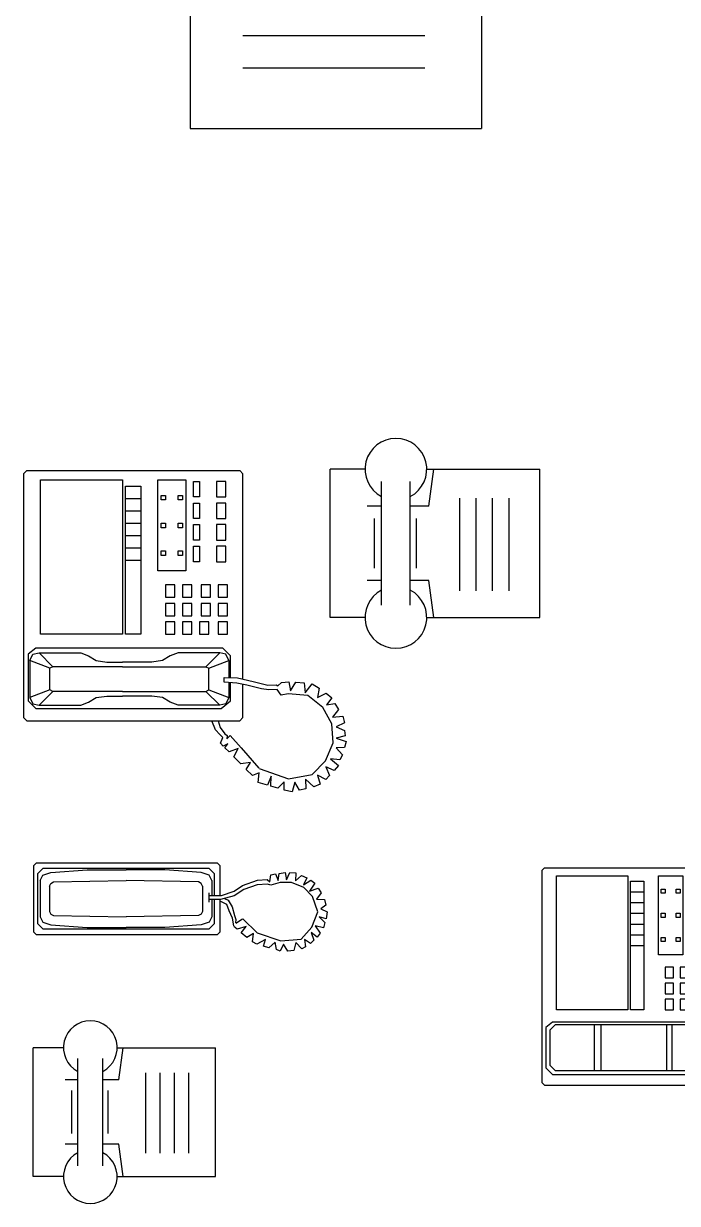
# Model space of a CAD drawing. Header units: millimetres. Extents: x 1474 to 2240, y 2278 to 2630.
# Drawn here: x 2231.165 to 2232.012, y 2603.801 to 2605.329 of the extents above; entities that cross this region are included whole.
import ezdxf

# ---------------------------------------------------------------- set-up
doc = ezdxf.new("R2010")
doc.units = ezdxf.units.MM
doc.layers.add('2D', color=7, linetype='Continuous')
doc.layers.add('THIET-BI', color=21, linetype='Continuous')

# ---------------------------------------------------------------- blocks, each defined once
blk = doc.blocks.new('11PPHO01')
at = {"color": 0, "linetype": 'Continuous'}
for p, q in [((1.416667, 6), (0, 6)), ((0, 0), (0, 6)), ((3.916667, 6), (8.5, 6)), ((8.5, 0), (8.5, 6)), ((2.083333, 0.5), (2.083333, 5.5)), ((3.25, 0.5), (3.25, 5.5)), ((5.25, 1.083333), (5.25, 4.833333)), ((5.916667, 1.083333), (5.916667, 4.833333)), ((6.583333, 1.083333), (6.583333, 4.833333)), ((7.25, 1.083333), (7.25, 4.833333)), ((1.416667, 0), (0, 0)), ((3.916667, 0), (8.5, 0))]:
    blk.add_line(p, q, dxfattribs=at)
at = {"color": 0, "linetype": 'ByBlock'}
for p, q in [((4, 4.5), (4.2, 6)), ((2.083333, 4.5), (1.5, 4.5)), ((4, 4.5), (3.25, 4.5)), ((1.8, 2), (1.8, 4)), ((3.5, 2), (3.5, 4)), ((2.083333, 1.5), (1.5, 1.5)), ((4, 1.5), (3.25, 1.5)), ((4.2, 0), (4, 1.5))]:
    blk.add_line(p, q, dxfattribs=at)
at = {"color": 0, "linetype": 'Continuous'}
for centre, start, end in [((2.666667, 6), 297.818139, 242.181861), ((2.666667, 0), 117.818139, 62.181861)]:
    blk.add_arc(centre, 1.25, start, end, dxfattribs=at)
blk = doc.blocks.new('11PPHO06')
at = {"color": 0, "linetype": 'ByBlock'}
for p, q in [((0, 10), (0.125, 10.125)), ((0.125, 10.125), (8.75, 10.125)), ((8.75, 10.125), (8.875, 10)), ((0, 10), (0, 0.125)), ((0.688, 9.75), (4, 9.75)), ((0.688, 3.5), (0.688, 9.75)), ((4, 9.75), (4, 3.5)), ((5.438, 9.75), (6.562, 9.75)), ((5.438, 6.062), (5.438, 9.75)), ((6.562, 9.75), (6.562, 6.062)), ((6.875, 9.688), (7.125, 9.688)), ((6.875, 9.062), (6.875, 9.688)), ((7.125, 9.688), (7.125, 9.062)), ((7.812, 9.688), (7.812, 9.062)), ((8.188, 9.688), (7.812, 9.688)), ((8.188, 9.062), (8.188, 9.688)), ((8.875, 1.691), (8.875, 10)), ((4.125, 9.5), (4.75, 9.5)), ((4.125, 3.5), (4.125, 9.5)), ((4.75, 9.5), (4.75, 3.5)), ((5.562, 9.125), (5.75, 9.125)), ((5.562, 8.938), (5.562, 9.125)), ((5.75, 9.125), (5.75, 8.938)), ((6.25, 8.938), (6.25, 9.125)), ((6.25, 9.125), (6.438, 9.125)), ((6.438, 9.125), (6.438, 8.938)), ((4.125, 9), (4.75, 9)), ((5.75, 8.938), (5.562, 8.938)), ((6.438, 8.938), (6.25, 8.938)), ((7.125, 9.062), (6.875, 9.062)), ((6.875, 8.812), (7.125, 8.812)), ((6.875, 8.188), (6.875, 8.812)), ((7.125, 8.812), (7.125, 8.188)), ((7.812, 9.062), (8.188, 9.062)), ((7.812, 8.812), (7.812, 8.188)), ((8.188, 8.812), (7.812, 8.812)), ((8.188, 8.188), (8.188, 8.812)), ((4.125, 8.5), (4.75, 8.5)), ((7.125, 8.188), (6.875, 8.188)), ((7.812, 8.188), (8.188, 8.188)), ((4.125, 8), (4.75, 8)), ((5.562, 7.812), (5.562, 8)), ((5.562, 8), (5.75, 8)), ((5.75, 7.812), (5.562, 7.812)), ((5.75, 8), (5.75, 7.812)), ((6.25, 7.812), (6.25, 8)), ((6.25, 8), (6.438, 8)), ((6.438, 7.812), (6.25, 7.812)), ((6.438, 8), (6.438, 7.812)), ((6.875, 7.938), (7.125, 7.938)), ((6.875, 7.312), (6.875, 7.938)), ((7.125, 7.938), (7.125, 7.312)), ((7.812, 7.938), (7.812, 7.312)), ((8.188, 7.938), (7.812, 7.938)), ((8.188, 7.312), (8.188, 7.938)), ((4.125, 7.5), (4.75, 7.5)), ((7.125, 7.312), (6.875, 7.312)), ((7.812, 7.312), (8.188, 7.312)), ((4.125, 7), (4.75, 7)), ((5.562, 6.688), (5.562, 6.875)), ((5.562, 6.875), (5.75, 6.875)), ((5.75, 6.688), (5.562, 6.688)), ((5.75, 6.875), (5.75, 6.688)), ((6.25, 6.688), (6.25, 6.875)), ((6.25, 6.875), (6.438, 6.875)), ((6.438, 6.688), (6.25, 6.688)), ((6.438, 6.875), (6.438, 6.688)), ((6.875, 6.438), (6.875, 7.062)), ((6.875, 7.062), (7.125, 7.062)), ((7.125, 7.062), (7.125, 6.438)), ((8.188, 7.062), (7.812, 7.062)), ((7.812, 7.062), (7.812, 6.438)), ((8.188, 6.438), (8.188, 7.062)), ((4.125, 6.5), (4.75, 6.5)), ((7.125, 6.438), (6.875, 6.438)), ((7.812, 6.438), (8.188, 6.438)), ((6.562, 6.062), (5.438, 6.062)), ((6.125, 5.5), (5.75, 5.5)), ((5.75, 5.5), (5.75, 5)), ((6.125, 5), (6.125, 5.5)), ((6.812, 5.5), (6.438, 5.5)), ((6.438, 5.5), (6.438, 5)), ((6.812, 5), (6.812, 5.5)), ((7.188, 5.5), (7.188, 5)), ((7.562, 5.5), (7.188, 5.5)), ((7.562, 5), (7.562, 5.5)), ((8.25, 5.5), (7.875, 5.5)), ((7.875, 5.5), (7.875, 5)), ((8.25, 5), (8.25, 5.5)), ((5.75, 5), (6.125, 5)), ((6.438, 5), (6.812, 5)), ((7.188, 5), (7.562, 5)), ((7.875, 5), (8.25, 5)), ((5.75, 4.75), (5.75, 4.25)), ((6.125, 4.75), (5.75, 4.75)), ((6.125, 4.25), (6.125, 4.75)), ((6.812, 4.75), (6.438, 4.75)), ((6.438, 4.75), (6.438, 4.25)), ((6.812, 4.25), (6.812, 4.75)), ((7.188, 4.75), (7.188, 4.25)), ((7.562, 4.75), (7.188, 4.75)), ((7.562, 4.25), (7.562, 4.75)), ((8.25, 4.75), (7.875, 4.75)), ((7.875, 4.75), (7.875, 4.25)), ((8.25, 4.25), (8.25, 4.75)), ((5.75, 4.25), (6.125, 4.25)), ((6.125, 4), (5.75, 4)), ((5.75, 4), (5.75, 3.5)), ((6.125, 3.5), (6.125, 4)), ((6.438, 4.25), (6.812, 4.25)), ((6.812, 4), (6.438, 4)), ((6.438, 4), (6.438, 3.5)), ((6.812, 3.5), (6.812, 4)), ((7.125, 4), (7.125, 3.5)), ((7.5, 4), (7.125, 4)), ((7.188, 4.25), (7.562, 4.25)), ((7.5, 3.5), (7.5, 4)), ((7.875, 4.25), (8.25, 4.25)), ((7.875, 4), (7.875, 3.5)), ((8.25, 4), (7.875, 4)), ((8.25, 3.5), (8.25, 4)), ((4, 3.5), (0.688, 3.5)), ((4.75, 3.5), (4.125, 3.5)), ((5.75, 3.5), (6.125, 3.5)), ((6.438, 3.5), (6.812, 3.5)), ((7.125, 3.5), (7.5, 3.5)), ((7.875, 3.5), (8.25, 3.5)), ((0.5, 2.938), (0.188, 2.688)), ((8.062, 2.938), (0.5, 2.938)), ((8.375, 2.625), (8.062, 2.938)), ((0.188, 2.688), (0.188, 0.812)), ((0.25, 2.438), (0.375, 2.688)), ((0.25, 2.438), (0.25, 0.938)), ((1.062, 2.125), (0.25, 2.438)), ((0.375, 2.688), (0.625, 2.75)), ((0.625, 2.75), (2.312, 2.75)), ((0.625, 2.75), (1.188, 2.188)), ((2.312, 2.75), (2.625, 2.625)), ((2.625, 2.625), (2.938, 2.438)), ((2.938, 2.438), (3.375, 2.375)), ((5.625, 2.438), (5.188, 2.375)), ((5.938, 2.625), (5.625, 2.438)), ((6.25, 2.75), (5.938, 2.625)), ((7.938, 2.75), (6.25, 2.75)), ((7.938, 2.75), (7.375, 2.188)), ((7.5, 2.125), (8.312, 2.438)), ((8.188, 2.688), (7.938, 2.75)), ((8.312, 2.438), (8.188, 2.688)), ((8.312, 2.438), (8.312, 1.747)), ((8.375, 1.746), (8.375, 2.625)), ((1.188, 2.188), (1.062, 2.125)), ((1.062, 1.25), (1.062, 2.125)), ((4, 2.188), (1.188, 2.188)), ((3.375, 2.375), (4, 2.375)), ((5.188, 2.375), (4, 2.375)), ((4, 2.188), (7.375, 2.188)), ((7.375, 2.188), (7.5, 2.125)), ((7.5, 1.25), (7.5, 2.125)), ((8.125, 1.75), (8.664, 1.741)), ((8.125, 1.562), (8.125, 1.75)), ((8.626, 1.526), (8.125, 1.562)), ((8.312, 1.549), (8.312, 0.938)), ((8.375, 0.812), (8.375, 1.544)), ((9.031, 1.438), (8.626, 1.526)), ((8.664, 1.741), (9.297, 1.589)), ((8.875, 0.125), (8.875, 1.472)), ((9.626, 1.286), (9.031, 1.438)), ((9.297, 1.589), (9.892, 1.438)), ((9.892, 1.438), (10.221, 1.45)), ((10.221, 1.45), (10.297, 1.412)), ((10.297, 1.412), (10.436, 1.552)), ((10.436, 1.552), (10.74, 1.577)), ((10.74, 1.577), (10.803, 1.21)), ((10.803, 1.21), (11.018, 1.564)), ((11.018, 1.564), (11.36, 1.539)), ((11.36, 1.539), (11.398, 1.134)), ((11.398, 1.134), (11.676, 1.488)), ((11.676, 1.488), (11.967, 1.324)), ((1.062, 1.25), (0.25, 0.938)), ((0.625, 0.625), (1.188, 1.188)), ((1.188, 1.188), (1.062, 1.25)), ((4, 1.188), (1.188, 1.188)), ((2.938, 0.938), (3.375, 1)), ((3.375, 1), (4, 1)), ((4, 1.188), (7.375, 1.188)), ((5.188, 1), (4, 1)), ((5.625, 0.938), (5.188, 1)), ((7.375, 1.188), (7.5, 1.25)), ((7.938, 0.625), (7.375, 1.188)), ((7.5, 1.25), (8.312, 0.938)), ((9.93, 1.248), (9.626, 1.286)), ((10.259, 1.261), (9.93, 1.248)), ((10.423, 1.033), (10.259, 1.261)), ((10.714, 1.084), (10.423, 1.033)), ((11.512, 1.02), (10.714, 1.084)), ((12.119, 0.54), (11.512, 1.02)), ((11.967, 1.324), (11.891, 0.944)), ((11.891, 0.944), (12.246, 1.121)), ((12.246, 1.121), (12.474, 0.932)), ((0.188, 0.812), (0.5, 0.5)), ((0.25, 0.938), (0.375, 0.688)), ((0.375, 0.688), (0.625, 0.625)), ((0.5, 0.5), (8, 0.5)), ((0.625, 0.625), (2.312, 0.625)), ((2.312, 0.625), (2.625, 0.75)), ((2.625, 0.75), (2.938, 0.938)), ((5.938, 0.75), (5.625, 0.938)), ((6.25, 0.625), (5.938, 0.75)), ((7.938, 0.625), (6.25, 0.625)), ((8.188, 0.688), (7.938, 0.625)), ((8, 0.5), (8.375, 0.812)), ((8.312, 0.938), (8.188, 0.688)), ((12.474, -0.131), (12.119, 0.54)), ((12.474, 0.932), (12.258, 0.641)), ((12.258, 0.641), (12.6, 0.691)), ((12.6, 0.691), (12.752, 0.451)), ((0, 0.125), (0.125, 0)), ((0.125, 0), (8.75, 0)), ((7.764, -0.375), (7.625, 0)), ((7.875, 0), (7.952, -0.276)), ((8.75, 0), (8.875, 0.125)), ((12.752, 0.451), (12.499, 0.148)), ((12.499, 0.148), (12.916, 0.186)), ((12.916, 0.186), (12.992, -0.08)), ((7.941, -0.551), (7.764, -0.375)), ((7.952, -0.276), (8.15, -0.529)), ((12.537, -0.89), (12.474, -0.131)), ((12.992, -0.08), (12.651, -0.245)), ((12.651, -0.245), (12.992, -0.396)), ((12.992, -0.396), (13.018, -0.611)), ((8.062, -0.683), (7.941, -0.551)), ((7.974, -0.915), (8.062, -0.683)), ((8.084, -1.025), (7.974, -0.915)), ((8.271, -0.937), (8.084, -1.025)), ((8.15, -0.529), (8.238, -0.595)), ((8.15, -1.091), (8.271, -0.937)), ((8.238, -0.595), (8.227, -0.727)), ((8.227, -0.727), (8.359, -0.595)), ((8.359, -0.595), (8.811, -1.102)), ((12.22, -1.623), (12.537, -0.89)), ((13.018, -0.611), (12.651, -0.7)), ((12.651, -0.7), (13.056, -0.839)), ((13.056, -0.839), (12.992, -1.079)), ((8.326, -1.256), (8.15, -1.091)), ((8.69, -1.124), (8.326, -1.256)), ((8.514, -1.465), (8.69, -1.124)), ((8.811, -1.102), (9.516, -1.927)), ((12.992, -1.079), (12.651, -1.092)), ((12.651, -1.092), (12.904, -1.383)), ((12.904, -1.383), (12.803, -1.585)), ((8.789, -1.751), (8.514, -1.465)), ((9.186, -1.685), (8.789, -1.751)), ((9.009, -1.971), (9.186, -1.685)), ((11.676, -2.18), (12.22, -1.623)), ((12.575, -2.015), (12.233, -1.864)), ((12.233, -1.864), (12.385, -2.218)), ((12.803, -1.585), (12.423, -1.547)), ((12.423, -1.547), (12.752, -1.813)), ((12.752, -1.813), (12.575, -2.015)), ((9.263, -2.214), (9.009, -1.971)), ((9.538, -2.114), (9.263, -2.214)), ((9.499, -2.496), (9.537, -2.116)), ((9.537, -1.939), (10.727, -2.357)), ((10.018, -2.243), (9.879, -2.61)), ((10.006, -2.648), (10.018, -2.243)), ((10.727, -2.357), (11.676, -2.18)), ((11.752, -2.673), (11.41, -2.369)), ((11.41, -2.369), (11.423, -2.762)), ((12.233, -2.382), (11.891, -2.205)), ((11.891, -2.205), (12.005, -2.572)), ((12.385, -2.218), (12.233, -2.382)), ((9.879, -2.61), (9.499, -2.496)), ((10.297, -2.736), (10.006, -2.648)), ((10.55, -2.471), (10.297, -2.736)), ((10.55, -2.812), (10.55, -2.471)), ((10.866, -2.875), (10.55, -2.812)), ((10.98, -2.483), (10.866, -2.875)), ((11.17, -2.812), (10.98, -2.483)), ((11.423, -2.762), (11.17, -2.812)), ((12.005, -2.572), (11.752, -2.673))]:
    blk.add_line(p, q, dxfattribs=at)
blk = doc.blocks.new('A$C13C86223')
at = {"layer": 'THIET-BI', "linetype": 'ByBlock'}
for p, q in [((10, 327.8), (0, 317.8)), ((0, 317.8), (0, 72.8)), ((685, 327.8), (10, 327.8)), ((35, 307.8), (15, 287.8)), ((655, 307.8), (35, 307.8)), ((675, 287.8), (655, 307.8)), ((695, 317.8), (685, 327.8)), ((695, 207.8), (695, 317.8)), ((15, 287.8), (15, 102.8)), ((25, 262.8), (35, 282.8)), ((35, 282.8), (65, 292.8)), ((65, 292.8), (200, 302.8)), ((200, 302.8), (345, 302.8)), ((490, 302.8), (345, 302.8)), ((625, 292.8), (490, 302.8)), ((655, 282.8), (625, 292.8)), ((665, 262.8), (655, 282.8)), ((675, 207.8), (675, 287.8)), ((779.2, 244.9), (834.3, 265.2)), ((834.3, 265.2), (870.6, 266.6)), ((870.6, 266.6), (880.7, 258.7)), ((880.7, 258.7), (883.6, 284)), ((883.6, 284), (901.8, 288.4)), ((901.8, 288.4), (911.9, 263.7)), ((911.9, 263.7), (914.8, 289.8)), ((914.8, 289.8), (937.3, 293.4)), ((937.3, 293.4), (943.1, 265.9)), ((943.1, 265.9), (955.4, 292.7)), ((955.4, 292.7), (977.9, 292)), ((977.9, 292), (976.4, 261.6)), ((976.4, 261.6), (998.2, 282.6)), ((998.2, 282.6), (1017.8, 273.9)), ((1017.8, 273.9), (1006.2, 247.8)), ((1006.2, 247.8), (1033.7, 265.2)), ((1033.7, 265.2), (1047.5, 252.9)), ((25, 262.8), (25, 127.8)), ((60, 242.8), (65, 252.8)), ((60, 242.8), (60, 147.8)), ((65, 252.8), (75, 257.8)), ((75, 257.8), (345, 262.8)), ((615, 257.8), (345, 262.8)), ((625, 252.8), (615, 257.8)), ((630, 242.8), (625, 252.8)), ((630, 242.8), (630, 147.8)), ((665, 262.8), (665, 207.8)), ((700, 207.8), (747.3, 223.2)), ((747.3, 223.2), (779.2, 244.9)), ((783.6, 229.7), (747.3, 205.8)), ((833.6, 247.8), (783.6, 229.7)), ((871.3, 249.2), (833.6, 247.8)), ((884.4, 246.3), (871.3, 249.2)), ((918.4, 256.5), (884.4, 246.3)), ((961.2, 256.5), (918.4, 256.5)), ((1007.6, 236.9), (961.2, 256.5)), ((1038.8, 203.6), (1007.6, 236.9)), ((1047.5, 252.9), (1027.9, 223.9)), ((1027.9, 223.9), (1060.5, 234.8)), ((1060.5, 234.8), (1071.4, 217.4)), ((655, 182.8), (655, 217.8)), ((655, 207.8), (700, 207.8)), ((696.6, 192.7), (655, 192.8)), ((665, 192.8), (665, 127.8)), ((675, 102.8), (675, 192.7)), ((695, 72.8), (695, 192.7)), ((700.9, 184), (695.9, 185.5)), ((747.3, 205.8), (696.6, 192.7)), ((719.8, 173.9), (700.9, 184)), ((711.7, 196.1), (724.9, 190.6)), ((724.9, 190.6), (740.1, 165.9)), ((1059.8, 147.1), (1038.8, 203.6)), ((1071.4, 217.4), (1054, 194.2)), ((1054, 194.2), (1083.7, 192)), ((1083.7, 192), (1089.5, 171.7)), ((60, 147.8), (65, 137.8)), ((65, 137.8), (75, 132.8)), ((75, 132.8), (345, 127.8)), ((615, 132.8), (345, 127.8)), ((625, 137.8), (615, 132.8)), ((630, 147.8), (625, 137.8)), ((729.2, 150), (719.8, 173.9)), ((741.4, 123.6), (729.2, 150)), ((740.1, 165.9), (749.5, 132.6)), ((749.5, 132.6), (753.7, 118.4)), ((1037.3, 89.1), (1059.8, 147.1)), ((1089.5, 171.7), (1070, 158)), ((1070, 158), (1093.9, 146.4)), ((1093.9, 146.4), (1090.3, 121)), ((15, 102.8), (35, 82.8)), ((15, 102.8), (15, 102.8)), ((25, 127.8), (35, 107.8)), ((35, 107.8), (65, 97.8)), ((65, 97.8), (200, 87.8)), ((625, 97.8), (490, 87.8)), ((655, 107.8), (625, 97.8)), ((665, 127.8), (655, 107.8)), ((655, 82.8), (675, 102.8)), ((746.7, 94.7), (741.4, 123.6)), ((758.2, 82.6), (746.6, 92)), ((753.7, 118.4), (752.9, 105.2)), ((753.8, 105), (778.1, 120.2)), ((792.3, 92), (758.2, 82.6)), ((774.2, 68.1), (792.3, 92)), ((779.5, 120.6), (832.9, 68.8)), ((996.7, 44.9), (1037.3, 89.1)), ((1048.9, 94.2), (1067.8, 67.4)), ((1080.8, 86.9), (1048.9, 94.2)), ((1090.3, 121), (1064.2, 127.5)), ((1064.2, 127.5), (1085.2, 107.2)), ((1085.2, 107.2), (1080.8, 86.9)), ((0, 72.8), (10, 62.8)), ((10, 62.8), (685, 62.8)), ((35, 82.8), (655, 82.8)), ((200, 87.8), (345, 87.8)), ((490, 87.8), (345, 87.8)), ((685, 62.8), (695, 72.8)), ((794.5, 51.4), (774.2, 68.1)), ((819.1, 65.9), (794.5, 51.4)), ((816.2, 35.5), (819.1, 65.9)), ((864.1, 44.2), (832.2, 26.8)), ((832.9, 68.8), (921.3, 38.4)), ((856.8, 18.8), (864.1, 44.2)), ((921.3, 38.4), (996.7, 44.9)), ((1056.9, 52.9), (1034.4, 69.6)), ((1034.4, 69.6), (1043.9, 41.3)), ((1067.8, 67.4), (1056.9, 52.9)), ((832.2, 26.8), (816.2, 35.5)), ((876.4, 12.3), (856.8, 18.8)), ((900.3, 34.1), (876.4, 12.3)), ((904.7, 6.5), (900.3, 34.1)), ((918.4, 0), (904.7, 6.5)), ((931.5, 26.1), (918.4, 0)), ((947.4, 0), (931.5, 26.1)), ((969.9, 2.2), (947.4, 0)), ((977.9, 32.6), (969.9, 2.2)), ((999.6, 9.4), (977.9, 32.6)), ((1012.7, 16.7), (999.6, 9.4)), ((1031.5, 28.3), (1009.1, 43.5)), ((1009.1, 43.5), (1012.7, 16.7)), ((1043.9, 41.3), (1031.5, 28.3))]:
    blk.add_line(p, q, dxfattribs=at)
blk = doc.blocks.new('A$C07F96EB5')
at = {"layer": 'THIET-BI', "linetype": 'Continuous'}
for p, q in [((113.3, 580), (0, 580)), ((0, 100), (0, 580)), ((313.3, 580), (680, 580)), ((680, 100), (680, 580)), ((166.7, 140), (166.7, 540)), ((260, 140), (260, 540)), ((420, 186.7), (420, 486.7)), ((473.3, 186.7), (473.3, 486.7)), ((526.7, 186.7), (526.7, 486.7)), ((580, 186.7), (580, 486.7)), ((113.3, 100), (0, 100)), ((313.3, 100), (680, 100))]:
    blk.add_line(p, q, dxfattribs=at)
at = {"layer": 'THIET-BI', "linetype": 'ByBlock'}
for p, q in [((320, 460), (336, 580)), ((166.7, 460), (120, 460)), ((320, 460), (260, 460)), ((144, 260), (144, 420)), ((280, 260), (280, 420)), ((166.7, 220), (120, 220)), ((320, 220), (260, 220)), ((336, 100), (320, 220))]:
    blk.add_line(p, q, dxfattribs=at)
at = {"layer": 'THIET-BI', "linetype": 'Continuous'}
for centre, start, end in [((213.3, 580), 297.8181, 242.1819), ((213.3, 100), 117.8181, 62.1819)]:
    blk.add_arc(centre, 100, start, end, dxfattribs=at)
blk = doc.blocks.new('A$C50F74940')
at = {"layer": 'THIET-BI', "linetype": 'ByBlock'}
for p, q in [((1433.1, 1079.7), (1399.6, 1050.4)), ((1459.7, 1083.8), (1427.5, 916.4)), ((1473.6, 1095), (1433.1, 1079.7)), ((1472.2, 1093.6), (1459.7, 1083.8)), ((1502.9, 1069.9), (1466.6, 924.8)), ((1536.4, 1095), (1473.6, 1095)), ((1512.7, 1081.1), (1502.9, 1069.9)), ((1571.3, 1082.5), (1512.7, 1081.1)), ((1571.3, 1081.1), (1536.4, 1095)), ((1539.2, 923.4), (1576.9, 1069.9)), ((1575.5, 1071.3), (1571.3, 1081.1)), ((0, 1029.4), (10, 1039.4)), ((0, 1029.4), (0, 239.4)), ((10, 1039.4), (700, 1039.4)), ((700, 1039.4), (710, 1029.4)), ((710, 239.4), (710, 1029.4)), ((1391.3, 1044.8), (1384.3, 951.3)), ((1399.6, 1050.4), (1391.3, 1044.8)), ((1508.5, 1030.8), (1490.4, 963.9)), ((1512.7, 1035), (1508.5, 1030.8)), ((1544.8, 1033.6), (1512.7, 1035)), ((1523.9, 965.3), (1544.8, 1033.6)), ((55, 1009.4), (320, 1009.4)), ((55, 509.4), (55, 1009.4)), ((320, 1009.4), (320, 509.4)), ((330, 989.4), (380, 989.4)), ((330, 509.4), (330, 989.4)), ((380, 989.4), (380, 509.4)), ((435, 1009.4), (525, 1009.4)), ((435, 714.4), (435, 1009.4)), ((525, 1009.4), (525, 714.4)), ((550, 1004.4), (570, 1004.4)), ((550, 954.4), (550, 1004.4)), ((570, 1004.4), (570, 954.4)), ((655, 1004.4), (625, 1004.4)), ((625, 1004.4), (625, 954.4)), ((655, 954.4), (655, 1004.4)), ((330, 949.4), (380, 949.4)), ((445, 959.4), (460, 959.4)), ((445, 944.4), (445, 959.4)), ((460, 944.4), (445, 944.4)), ((460, 959.4), (460, 944.4)), ((500, 944.4), (500, 959.4)), ((500, 959.4), (515, 959.4)), ((515, 944.4), (500, 944.4)), ((515, 959.4), (515, 944.4)), ((570, 954.4), (550, 954.4)), ((550, 934.4), (570, 934.4)), ((550, 884.4), (550, 934.4)), ((570, 934.4), (570, 884.4)), ((625, 954.4), (655, 954.4)), ((655, 934.4), (625, 934.4)), ((625, 934.4), (625, 884.4)), ((655, 884.4), (655, 934.4)), ((1384.3, 951.3), (1377.3, 756)), ((1466.6, 924.8), (1469.4, 915)), ((1490.4, 963.9), (1523.9, 965.3)), ((1528.1, 912.2), (1539.2, 923.4)), ((330, 909.4), (380, 909.4)), ((570, 884.4), (550, 884.4)), ((625, 884.4), (655, 884.4)), ((1410.8, 894.1), (1409.4, 750.4)), ((1422, 905.3), (1410.8, 894.1)), ((1427.5, 916.4), (1422, 905.3)), ((1465.2, 876), (1477.8, 894.1)), ((1469.4, 915), (1530.9, 913.6)), ((1477.8, 894.1), (1494.6, 902.5)), ((1494.6, 902.5), (1528.1, 912.2)), ((330, 869.4), (380, 869.4)), ((445, 869.4), (460, 869.4)), ((445, 854.4), (445, 869.4)), ((460, 854.4), (445, 854.4)), ((460, 869.4), (460, 854.4)), ((500, 854.4), (500, 869.4)), ((500, 869.4), (515, 869.4)), ((515, 854.4), (500, 854.4)), ((515, 869.4), (515, 854.4)), ((550, 864.4), (570, 864.4)), ((550, 814.4), (550, 864.4)), ((570, 864.4), (570, 814.4)), ((655, 864.4), (625, 864.4)), ((625, 864.4), (625, 814.4)), ((655, 814.4), (655, 864.4)), ((1463.8, 767.2), (1465.2, 876)), ((330, 829.4), (380, 829.4)), ((570, 814.4), (550, 814.4)), ((550, 794.4), (570, 794.4)), ((550, 744.4), (550, 794.4)), ((570, 794.4), (570, 744.4)), ((625, 814.4), (655, 814.4)), ((655, 794.4), (625, 794.4)), ((625, 794.4), (625, 744.4)), ((655, 744.4), (655, 794.4)), ((330, 789.4), (380, 789.4)), ((330, 749.4), (380, 749.4)), ((445, 779.4), (460, 779.4)), ((445, 764.4), (445, 779.4)), ((460, 764.4), (445, 764.4)), ((460, 779.4), (460, 764.4)), ((500, 764.4), (500, 779.4)), ((500, 779.4), (515, 779.4)), ((515, 764.4), (500, 764.4)), ((515, 779.4), (515, 764.4)), ((1377.3, 756), (1387.1, 583)), ((1409.4, 750.4), (1417.8, 638.8)), ((1469.4, 659.7), (1463.8, 767.2)), ((525, 714.4), (435, 714.4)), ((570, 744.4), (550, 744.4)), ((625, 744.4), (655, 744.4)), ((490, 669.4), (460, 669.4)), ((460, 669.4), (460, 629.4)), ((490, 629.4), (490, 669.4)), ((515, 669.4), (515, 629.4)), ((545, 669.4), (515, 669.4)), ((545, 629.4), (545, 669.4)), ((605, 669.4), (575, 669.4)), ((575, 669.4), (575, 629.4)), ((605, 629.4), (605, 669.4)), ((660, 669.4), (630, 669.4)), ((630, 669.4), (630, 629.4)), ((660, 629.4), (660, 669.4)), ((1477.8, 647.2), (1469.4, 659.7)), ((460, 629.4), (490, 629.4)), ((515, 629.4), (545, 629.4)), ((575, 629.4), (605, 629.4)), ((630, 629.4), (660, 629.4)), ((1417.8, 638.8), (1426.2, 626.2)), ((1426.2, 626.2), (1458.3, 453.2)), ((1465.2, 613.7), (1469.4, 626.2)), ((1469.4, 626.2), (1530.9, 623.5)), ((1486.2, 640.2), (1477.8, 647.2)), ((1533.6, 627.6), (1486.2, 640.2)), ((1540.6, 615.1), (1533.6, 627.6)), ((460, 609.4), (460, 569.4)), ((490, 609.4), (460, 609.4)), ((490, 569.4), (490, 609.4)), ((515, 609.4), (515, 569.4)), ((545, 609.4), (515, 609.4)), ((545, 569.4), (545, 609.4)), ((575, 609.4), (575, 569.4)), ((605, 609.4), (575, 609.4)), ((605, 569.4), (605, 609.4)), ((660, 609.4), (630, 609.4)), ((630, 609.4), (630, 569.4)), ((660, 569.4), (660, 609.4)), ((1387.1, 583), (1389.9, 523)), ((1501.5, 470), (1465.2, 613.7)), ((1490.4, 576), (1522.5, 576)), ((1507.1, 504.9), (1490.4, 576)), ((1522.5, 576), (1546.2, 503.5)), ((1578.3, 465.8), (1540.6, 615.1)), ((460, 569.4), (490, 569.4)), ((490, 549.4), (460, 549.4)), ((460, 549.4), (460, 509.4)), ((490, 509.4), (490, 549.4)), ((515, 569.4), (545, 569.4)), ((545, 549.4), (515, 549.4)), ((515, 549.4), (515, 509.4)), ((545, 509.4), (545, 549.4)), ((600, 549.4), (570, 549.4)), ((570, 549.4), (570, 509.4)), ((575, 569.4), (605, 569.4)), ((600, 509.4), (600, 549.4)), ((630, 569.4), (660, 569.4)), ((660, 549.4), (630, 549.4)), ((630, 549.4), (630, 509.4)), ((660, 509.4), (660, 549.4)), ((320, 509.4), (55, 509.4)), ((380, 509.4), (330, 509.4)), ((460, 509.4), (490, 509.4)), ((515, 509.4), (545, 509.4)), ((570, 509.4), (600, 509.4)), ((630, 509.4), (660, 509.4)), ((1389.9, 523), (1396.8, 489.5)), ((1396.8, 489.5), (1420.6, 474.2)), ((1546.2, 503.5), (1507.1, 504.9)), ((40, 464.4), (15, 444.4)), ((15, 444.4), (15, 294.4)), ((50, 454.4), (30, 434.4)), ((645, 464.4), (40, 464.4)), ((635, 454.4), (50, 454.4)), ((195, 454.4), (195, 284.4)), ((220, 454.4), (220, 284.4)), ((465, 454.4), (465, 284.4)), ((485, 454.4), (485, 284.4)), ((655, 434.4), (635, 454.4)), ((670, 439.4), (645, 464.4)), ((1420.6, 474.2), (1442.9, 458.8)), ((1442.9, 458.8), (1455.5, 449.1)), ((1453.7, 449.1), (1449.4, 403.9)), ((1459, 455.5), (1453.7, 449.1)), ((1458.3, 453.2), (1473.6, 443.5)), ((1468.7, 453.4), (1459, 455.5)), ((1462.3, 396.4), (1468.7, 453.4)), ((1468, 446.3), (1521.1, 442.1)), ((1504.3, 456), (1501.5, 470)), ((1571.3, 457.4), (1504.3, 456)), ((1521.1, 442.1), (1544.8, 447.7)), ((1544.8, 447.7), (1572.7, 456)), ((1572.7, 456), (1578.3, 465.8)), ((30, 434.4), (30, 304.4)), ((655, 304.4), (655, 434.4)), ((670, 294.4), (670, 439.4)), ((1449.4, 403.9), (1424.6, 374.9)), ((1433.2, 361), (1462.3, 396.4)), ((1235.4, 357.8), (1173.1, 313.7)), ((1304.2, 365.3), (1235.4, 357.8)), ((1295.6, 323.4), (1305.3, 353.5)), ((1321.4, 365.3), (1304.2, 365.3)), ((1305.3, 353.5), (1313.9, 324.4)), ((1334.3, 354.5), (1321.4, 365.3)), ((1340.8, 362), (1334.3, 354.5)), ((1350.5, 354.5), (1340.8, 362)), ((1362.3, 354.5), (1350.5, 354.5)), ((1380.6, 356.7), (1362.3, 354.5)), ((1424.6, 374.9), (1380.6, 356.7)), ((1391.3, 345.9), (1433.2, 361)), ((1173.1, 313.7), (1127.9, 242.8)), ((1181.7, 308.3), (1208.6, 291.1)), ((1194.6, 272.9), (1181.7, 308.3)), ((1219.3, 333), (1244, 314.8)), ((1224.7, 303), (1219.3, 333)), ((1244, 314.8), (1261.2, 320.2)), ((1261.2, 320.2), (1264.5, 348.1)), ((1264.5, 348.1), (1278.4, 323.4)), ((1278.4, 323.4), (1295.6, 323.4)), ((1313.9, 324.4), (1333.3, 320.2)), ((1333.3, 320.2), (1348.3, 336.3)), ((1348.3, 336.3), (1366.6, 342.7)), ((1366.6, 342.7), (1391.3, 345.9)), ((15, 294.4), (40, 269.4)), ((30, 304.4), (50, 284.4)), ((40, 269.4), (640, 269.4)), ((50, 284.4), (635, 284.4)), ((635, 284.4), (655, 304.4)), ((640, 269.4), (670, 294.4)), ((1183.8, 254.6), (1194.6, 272.9)), ((1208.6, 291.1), (1224.7, 303)), ((0, 239.4), (10, 229.4)), ((10, 229.4), (700, 229.4)), ((630, 229.4), (636.7, 206.3)), ((651.7, 212.7), (650, 229.4)), ((700, 229.4), (710, 239.4)), ((1127.9, 242.8), (1122.6, 159)), ((1143, 222.4), (1170.9, 224.5)), ((1170.9, 207.3), (1143, 222.4)), ((1154.8, 263.2), (1183.8, 254.6)), ((1180.6, 238.5), (1154.8, 263.2)), ((1170.9, 224.5), (1180.6, 238.5)), ((636.7, 206.3), (647.4, 191.2)), ((647.4, 191.2), (661.4, 180.5)), ((657.1, 200.9), (651.7, 212.7)), ((675.4, 185.9), (657.1, 200.9)), ((661.4, 180.5), (666.8, 171.9)), ((677.5, 177.3), (675.4, 185.9)), ((690.4, 182.6), (677.5, 177.3)), ((704.4, 174), (690.4, 182.6)), ((1135.5, 178.3), (1170.9, 188)), ((1166.6, 165.4), (1135.5, 178.3)), ((1170.9, 188), (1170.9, 207.3)), ((666.8, 171.9), (664.6, 151.5)), ((664.6, 151.5), (676.4, 142.9)), ((676.4, 142.9), (701.2, 163.3)), ((701.2, 163.3), (695.8, 133.2)), ((695.8, 133.2), (719.4, 119.3)), ((791.5, 126.8), (704.4, 174)), ((719.4, 119.3), (743.1, 139.7)), ((743.1, 139.7), (742, 109.6)), ((1122.6, 159), (1104.3, 103.1)), ((1125.8, 134.3), (1164.5, 144)), ((1154.8, 120.3), (1125.8, 134.3)), ((1164.5, 144), (1166.6, 165.4)), ((742, 109.6), (770, 90.2)), ((770, 90.2), (796.8, 110.7)), ((807.6, 115), (791.5, 126.8)), ((796.8, 110.7), (791.5, 78.4)), ((890.4, 67.7), (807.6, 115)), ((1104.3, 103.1), (1063.4, 60.2)), ((1114, 95.6), (1147.3, 98.8)), ((1129, 68.8), (1114, 95.6)), ((1147.3, 98.8), (1154.8, 120.3)), ((791.5, 78.4), (817.3, 64.5)), ((817.3, 64.5), (840.9, 84.9)), ((840.9, 84.9), (837.7, 55.9)), ((837.7, 55.9), (857, 43)), ((857, 43), (878.5, 65.5)), ((878.5, 65.5), (879.6, 33.3)), ((981.7, 39.8), (890.4, 67.7)), ((899, 23.6), (915.1, 49.4)), ((915.1, 49.4), (915.1, 19.3)), ((1063.4, 60.2), (981.7, 39.8)), ((1040.9, 12.9), (1043, 44)), ((1043, 44), (1065.6, 20.4)), ((1082.8, 59.1), (1112.9, 53.7)), ((1088.2, 32.2), (1082.8, 59.1)), ((1112.9, 53.7), (1129, 68.8)), ((879.6, 33.3), (899, 23.6)), ((915.1, 19.3), (943, 9.7)), ((943, 9.7), (960.2, 35.5)), ((960.2, 35.5), (958.1, 6.4)), ((958.1, 6.4), (988.2, 0)), ((988.2, 0), (990.3, 31.2)), ((990.3, 31.2), (1008.6, 4.3)), ((1008.6, 4.3), (1040.9, 12.9)), ((1065.6, 20.4), (1088.2, 32.2))]:
    blk.add_line(p, q, dxfattribs=at)
blk = doc.blocks.new('C-2PHN06')
at = {"layer": '2D', "color": 0, "linetype": 'Continuous'}
for p, q in [((-73.29, 90.34), (77.69, 90.34)), ((-73.29, 54.69), (-73.29, 90.34)), ((77.69, 54.69), (77.69, 90.34)), ((-60.71, 37.92), (65.11, 37.92)), ((-60.71, 8.56), (65.11, 8.56)), ((-73.29, -8.22), (-73.29, -123.55)), ((77.69, -8.22), (77.69, -123.55)), ((-46.03, -41.77), (48.34, -41.77)), ((-46.03, -58.54), (48.34, -58.54)), ((-46.03, -75.32), (48.34, -75.32)), ((-46.03, -92.1), (48.34, -92.1)), ((-73.29, -123.55), (77.69, -123.55))]:
    blk.add_line(p, q, dxfattribs=at)
at = {"layer": '2D', "color": 0, "linetype": 'ByBlock'}
for p, q in [((-35.54, 37.92), (-35.54, 52.6)), ((39.95, 37.92), (39.95, 52.6)), ((-22.96, 45.05), (27.37, 45.05)), ((-35.54, -10.31), (-35.54, 8.56)), ((39.95, -10.31), (39.95, 8.56)), ((-22.96, 2.27), (27.37, 2.27)), ((-73.29, -15.35), (-35.54, -10.31)), ((39.95, -10.31), (77.69, -15.35))]:
    blk.add_line(p, q, dxfattribs=at)
at = {"layer": '2D', "color": 0, "linetype": 'Continuous'}
for centre, start, end in [((-73.29, 23.24), 27.81814, 332.18186), ((77.69, 23.24), 207.81814, 152.18186)]:
    blk.add_arc(centre, 31.46, start, end, dxfattribs=at)

msp = doc.modelspace()

# ---------------------------------------------------------------- block references
at = {"xscale": 0.0025, "yscale": 0.0025, "zscale": 0.0025}
msp.add_blockref('C-2PHN06', (2231.5637, 2605.5022), dxfattribs=at)
at = {"layer": 'THIET-BI'}
for name, p, xscale, yscale, zscale in [('11PPHO01', (2231.5617, 2604.5598), 0.0319999999999935, 0.0319999999999935, 0.0319999999999935), ('11PPHO06', (2231.1648, 2604.426), 0.0319999999999935, 0.0319999999999935, 0.0319999999999935), ('A$C50F74940', (2231.836, 2603.8741), 0.0003478264694123, 0.0003478264694123, 0.0003478264694123), ('A$C13C86223', (2231.1775, 2604.1274), 0.0003478264694123, 0.0003478264694123, 0.0003478264694123), ('A$C07F96EB5', (2231.177, 2603.8007), 0.0003478264694123, 0.0003478264694123, 0.0003478264694123)]:
    msp.add_blockref(name, p, dxfattribs=dict(at, xscale=xscale, yscale=yscale, zscale=zscale))

doc.saveas('drawing.dxf')
